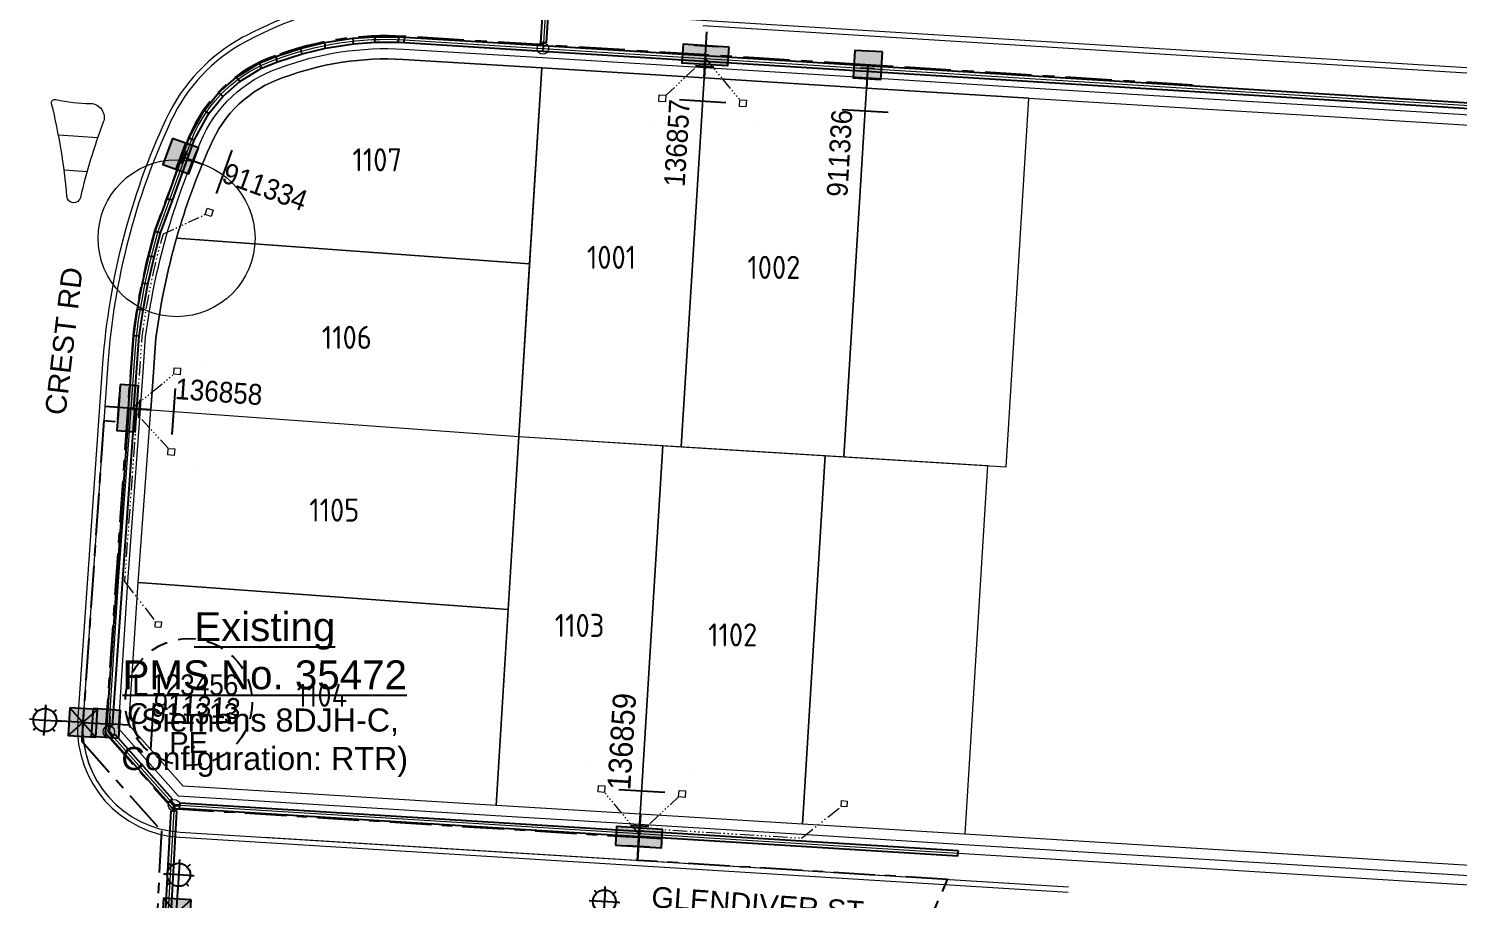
# Model space of a CAD drawing. Header units: metres. Extents: x 294745 to 296284, y 6233060 to 6235519.
# Drawn here: x 295331.7 to 295455.6, y 6233991.1 to 6234066.5 of the extents above; entities that cross this region are included whole.
import ezdxf
from ezdxf.enums import TextEntityAlignment as Align

# ---------------------------------------------------------------- set-up
doc = ezdxf.new("R2010")
doc.units = ezdxf.units.M
for name, pattern in [('Cable Exist UG', [7, 4, -1, 1, -1]), ('Dash', [5, 3, -2]), ('DASHED', [19.05, 12.7, -6.35]), ('PHANTOMX2', [5.6, 2.5, -0.5, 0.15, -0.5, 0.15, -0.5, 0.15, -0.5, 0.15, -0.5])]:
    doc.linetypes.add(name, pattern=pattern)
doc.layers.get('0').update_dxf_attribs({"color": 6})
doc.layers.get('Defpoints').update_dxf_attribs({"color": 250})
doc.layers.add('. Const Lines _SP', color=251, linetype='Continuous', lineweight=0, plot=False)
doc.layers.add('. Const Lines Circles _SP', color=251, linetype='Continuous', lineweight=0, plot=False)
doc.layers.add('. Const Trench (GIS)', color=7, linetype='Continuous', lineweight=0, true_color=0x990099, plot=False, transparency=0.3)
for name, color, linetype, lineweight in [('_User_HV_Final', 1, 'Continuous', 25), ('_User_LV_Exist', 5, 'Continuous', 25), ('_User_LV_Final', 5, 'Continuous', 25), ('Cadastre Land Parcels_SP_EXT', 118, 'Continuous', 15), ('Cadastre Lot Numbers_SP_EXT', 118, 'Continuous', 15), ('Cadastre Road Names_SP_HV_LV_SL_EXT', 211, 'Continuous', 15), ('Services_SP_EXT', 42, 'PHANTOMX2', 20), ('Services_SP_NEW', 2, 'PHANTOMX2', 20)]:
    doc.layers.add(name, color=color, linetype=linetype, lineweight=lineweight)
for name, color, linetype in [('Duct_SP_EXT', 30, 'Continuous'), ('Equip_SP_SL_EXT', 7, 'Continuous'), ('SupportsUG_SP_LV_EXT', 7, 'Continuous'), ('SupportsUG_SP_LV_SL_EXT', 7, 'Continuous'), ('UG_Details_SP_MISC', 7, 'Continuous')]:
    doc.layers.add(name, color=color, linetype=linetype)
doc.layers.add('Kerb_SP_Existing', color=254, linetype='Continuous', lineweight=13, transparency=0.5)
doc.styles.add('COLUMN_LABEL', font='arial.ttf', dxfattribs={"height": 2})
doc.styles.add('LotNum', font='isocp.shx')
doc.styles.add('POLE_LABEL', font='arial.ttf', dxfattribs={"height": 2})
doc.styles.get("Standard").update_dxf_attribs({"font": 'arial.ttf'})

# ---------------------------------------------------------------- blocks, each defined once
blk = doc.blocks.new('*U182')
at = {"linetype": 'Continuous'}
h = blk.add_hatch(color=256, dxfattribs=at)
h.dxf.hatch_style = 1
h.paths.add_polyline_path([(5.2, 1.2), (2.8, 1.2), (2.8, -1.2), (5.2, -1.2)])
h = blk.add_hatch(color=256)
h.dxf.hatch_style = 1
h.paths.add_polyline_path([(5.2, 1.2), (2.8, -1.2), (2.8, 1.2)])
for p, q in [((7.3, 1.33), (7.3, 1)), ((5.2, 1.2), (2.8, -1.2)), ((2.8, 1.2), (5.2, -1.2)), ((6.36, 0.94), (6.6, 0.7)), ((8.24, 0.94), (8, 0.7)), ((4, 0), (6.3, 0)), ((6.36, -0.94), (6.6, -0.7)), ((7.3, -1), (7.3, -1.33)), ((8.24, -0.94), (8, -0.7)), ((8.3, 0), (8.63, 0))]:
    blk.add_line(p, q)
blk.add_line((8.3, 0), (5.75, 0), dxfattribs=at)
at = {"linetype": 'Continuous', "flags": 128}
blk.add_lwpolyline([(7.3, -1.24), (7.3, 1.24)], dxfattribs=at)
blk.add_lwpolyline([(5.2, -1.2), (5.2, 1.2), (2.8, 1.2), (2.8, -1.2)], close=True)
blk.add_circle((7.3, 0), 0.996)
at = {"layer": 'Defpoints', "transparency": 33554559}
for p, q in [((4, -1.2), (4, 1.2)), ((4, 0), (2, 0))]:
    blk.add_line(p, q, dxfattribs=at)
blk = doc.blocks.new('*U183')
at = {"linetype": 'Continuous'}
h = blk.add_hatch(color=256, dxfattribs=at)
h.dxf.hatch_style = 1
h.paths.add_polyline_path([(5.21, 1.21), (2.81, 1.21), (2.81, -1.19), (5.21, -1.19)])
h = blk.add_hatch(color=256)
h.dxf.hatch_style = 1
h.paths.add_polyline_path([(5.21, 1.21), (2.81, -1.19), (2.81, 1.21)])
for p, q in [((7.31, 1.34), (7.31, 1.01)), ((5.21, 1.21), (2.81, -1.19)), ((2.81, 1.21), (5.21, -1.19)), ((4.01, 0.01), (6.32, 0.01)), ((6.38, 0.95), (6.61, 0.71)), ((8.25, 0.95), (8.02, 0.71)), ((8.31, 0.01), (8.64, 0.01)), ((6.38, -0.93), (6.61, -0.69)), ((7.31, -0.98), (7.31, -1.32)), ((8.25, -0.93), (8.02, -0.69))]:
    blk.add_line(p, q)
blk.add_line((8.31, 0.01), (5.77, 0.01), dxfattribs=at)
at = {"linetype": 'Continuous', "flags": 128}
blk.add_lwpolyline([(7.31, -1.23), (7.31, 1.26)], dxfattribs=at)
blk.add_lwpolyline([(5.21, -1.19), (5.21, 1.21), (2.81, 1.21), (2.81, -1.19)], close=True)
blk.add_circle((7.31, 0.01), 0.996)
at = {"layer": 'Defpoints', "transparency": 33554559}
for p, q in [((4.01, 0.01), (2.01, 0.01)), ((4.01, -1.19), (4.01, 1.21))]:
    blk.add_line(p, q, dxfattribs=at)
blk = doc.blocks.new('*U148')
at = {"linetype": 'Dash', "ltscale": 0.5}
blk.add_circle((0, 0), 5.5, dxfattribs=at)
at = {"char_height": 1.8, "attachment_point": 6, "line_spacing_factor": 0.85}
for s, insert in [('L', (-3.5, 1.5)), ('C', (-3.5, -1))]:
    blk.add_mtext(s, dxfattribs=dict(at, insert=insert))
at = {"insert": (0, -2.6), "char_height": 1.8, "attachment_point": 2}
blk.add_mtext('PE', dxfattribs=at)
blk.add_mtext('PE', dxfattribs=at)
at = {"width": 0.9}
for tag, p in [('SNUMBER', (-3.25, 1.5)), ('CNUMBER', (-3.25, -1))]:
    blk.add_attdef(tag, text='', height=1.8, dxfattribs=at).set_placement(p, align=Align.MIDDLE_LEFT)
at = {"flags": 1}
blk.add_attdef('Z', (0, 0), '', height=0.2, dxfattribs=at)
blk = doc.blocks.new('*U184')
at = {"linetype": 'Continuous'}
h = blk.add_hatch(color=256, dxfattribs=at)
h.dxf.hatch_style = 1
h.paths.add_polyline_path([(5.16, 1.19), (2.76, 1.19), (2.76, -1.21), (5.16, -1.21)])
h = blk.add_hatch(color=256)
h.dxf.hatch_style = 1
h.paths.add_polyline_path([(5.16, 1.19), (2.76, -1.21), (2.76, 1.19)])
for p, q in [((7.26, 1.31), (7.26, 0.98)), ((5.16, 1.19), (2.76, -1.21)), ((2.76, 1.19), (5.16, -1.21)), ((6.32, 0.92), (6.55, 0.69)), ((8.19, 0.92), (7.96, 0.69)), ((3.96, -0.01), (6.26, -0.01)), ((6.32, -0.95), (6.55, -0.72)), ((7.26, -1.01), (7.26, -1.34)), ((8.19, -0.95), (7.96, -0.72)), ((8.25, -0.01), (8.58, -0.01))]:
    blk.add_line(p, q)
blk.add_line((8.25, -0.01), (5.71, -0.01), dxfattribs=at)
blk.add_lwpolyline([(5.16, -1.21), (5.16, 1.19), (2.76, 1.19), (2.76, -1.21)], close=True)
at = {"linetype": 'Continuous', "flags": 128}
blk.add_lwpolyline([(7.26, -1.26), (7.26, 1.23)], dxfattribs=at)
blk.add_circle((7.26, -0.01), 0.996)
at = {"layer": 'Defpoints', "transparency": 33554559}
for p, q in [((3.96, -1.21), (3.96, 1.19)), ((3.96, -0.01), (1.96, -0.01))]:
    blk.add_line(p, q, dxfattribs=at)
blk = doc.blocks.new('*U76')
at = {"layer": 'SupportsUG_SP_LV_EXT', "linetype": 'Continuous'}
h = blk.add_hatch(color=256, dxfattribs=at)
h.dxf.hatch_style = 1
h.paths.add_polyline_path([(-0.8, 0), (-0.8, 2), (0.8, 2), (0.8, 0)])
h = blk.add_hatch(color=256, dxfattribs=at)
h.dxf.hatch_style = 1
h.paths.add_polyline_path([(-0.8, -2), (-0.8, 0), (0.8, 0), (0.8, -2)])
blk.add_lwpolyline([(-0.8, 2), (-0.8, -1), (-0.8, 1), (-0.8, -2), (0.8, -2), (0.8, 2)], close=True)
at = {"layer": 'Defpoints'}
for p, q in [((4, -2), (4, 2)), ((2, 0), (-2, 0)), ((0, 0), (2, 0)), ((1, 0.8), (1, -0.8))]:
    blk.add_line(p, q, dxfattribs=at)
at = {"layer": 'Defpoints', "flags": 128}
for points in [[(6, 4.5), (6, 4.5)], [(6, -4.5), (6, -4.5)]]:
    blk.add_lwpolyline(points, dxfattribs=at)
at = {"width": 0.9}
blk.add_attdef('ASSET_NUM', text='', height=1.8, rotation=360, dxfattribs=at).set_placement((4, 2), align=Align.MIDDLE_LEFT)
for tag, flags, p in [('OWNED_BY', 9, (-0.2, 0)), ('STREETNAME', 9, (-0.18, 0)), ('SUBURB', 1, (-0.16, 0)), ('PARENT', 9, (-0.14, 0)), ('NOTES', 9, (-0.13, 0)), ('LOCATION', 9, (-0.11, 0)), ('LEGEND', 9, (-0.09, 0)), ('SUPPORT_TYPE', 9, (-0.07, 0)), ('USAGE', 9, (-0.06, 0)), ('STATE', 9, (-0.03, 0))]:
    blk.add_attdef(tag, text='', height=0.01, rotation=270, dxfattribs=dict(flags=flags)).set_placement(p, align=Align.CENTER)
blk = doc.blocks.new('*U135')
at = {"layer": 'Defpoints'}
blk.add_line((1.98125, 0), (0.28125, 0), dxfattribs=at)
at = {"layer": 'Services_SP_EXT', "linetype": 'Continuous', "ltscale": 0.4}
for points in [[(3.7, 3.78125), (4.2625, 3.78125), (4.2625, 3.21875), (3.7, 3.21875)], [(3.7, -3.21875), (4.2625, -3.21875), (4.2625, -3.78125), (3.7, -3.78125)]]:
    blk.add_lwpolyline(points, close=True, dxfattribs=at)
at = {"layer": 'Services_SP_EXT', "ltscale": 0.4}
for points in [[(0.28125, 0), (3.7, 3.2)], [(3.7, -3.2), (0.28125, 0)]]:
    blk.add_lwpolyline(points, dxfattribs=at)
blk = doc.blocks.new('*U121')
blk.add_hatch(color=256).paths.add_polyline_path([(1.2, 1.2), (-1.2, 1.2), (-1.2, -1.2), (1.2, -1.2)])
blk.add_lwpolyline([(-1.2, 1.2), (-1.2, -1.2), (1.2, -1.2), (1.2, 1.2)], close=True)
at = {"layer": 'Defpoints', "flags": 128}
for points in [[(4, 2), (4, -2)], [(0, 1.2), (0, -1.2)], [(0, 0), (2, 0)], [(0.3, 0.6), (0.3, -0.6)]]:
    blk.add_lwpolyline(points, dxfattribs=at)
at = {"style": 'COLUMN_LABEL', "width": 0.9, "flags": 8}
blk.add_attdef('ASSET_NUM', text='', height=1.8, rotation=360, dxfattribs=at).set_placement((4, 2), align=Align.MIDDLE_LEFT)
at = {"flags": 1}
blk.add_attdef('Z', (-2.35, -1.81), '', height=0.2, rotation=270, dxfattribs=at)
at = {"flags": 9}
for tag, p in [('NOTES', (-2, -1.81)), ('SUBURB', (-1.8, -1.81)), ('STREETNAME', (-1.6, -1.81)), ('LOCATION', (-1.4, -1.81)), ('LEGEND', (-1.2, -1.81)), ('USAGE', (-1, -1.81)), ('STATE', (-0.8, -1.81)), ('OWNED_BY', (-0.6, -1.81)), ('COLUMN_TYPE', (-0.4, -1.81))]:
    blk.add_attdef(tag, text='', height=0.2, rotation=270, dxfattribs=at).set_placement(p, align=Align.MIDDLE_LEFT)
for tag, style, p in [('STREET_CODE', 'COLUMN_LABEL', (-0.2, -1.81)), ('STRUCTURE_PLANT_NUMBER', 'POLE_LABEL', (0.03, -1.81))]:
    blk.add_attdef(tag, text='', height=0.2, rotation=270, dxfattribs=dict(at, style=style)).set_placement(p, align=Align.MIDDLE_LEFT)
blk = doc.blocks.new('*U113')
at = {"layer": 'SupportsUG_SP_LV_EXT', "linetype": 'Continuous'}
h = blk.add_hatch(color=256, dxfattribs=at)
h.dxf.hatch_style = 1
h.paths.add_polyline_path([(-0.01, -0.8), (-2.01, -0.78), (-1.99, 0.82), (0.01, 0.8)])
h = blk.add_hatch(color=256, dxfattribs=at)
h.dxf.hatch_style = 1
h.paths.add_polyline_path([(1.99, -0.82), (-0.01, -0.8), (0.01, 0.8), (2.01, 0.78)])
blk.add_lwpolyline([(-2.01, -0.78), (0.99, -0.81), (-1.01, -0.79), (1.99, -0.82), (2.01, 0.78), (-1.99, 0.82)], close=True)
at = {"layer": 'Defpoints'}
for p, q in [((2.04, 3.98), (-1.96, 4.02)), ((0.02, 2), (-0.02, -2)), ((0, 0), (0.02, 2)), ((-0.79, 1.01), (0.81, 0.99))]:
    blk.add_line(p, q, dxfattribs=at)
at = {"layer": 'Defpoints', "flags": 128}
for points in [[(-4.43, 6.05), (-4.43, 6.05)], [(4.56, 5.95), (4.56, 5.95)]]:
    blk.add_lwpolyline(points, dxfattribs=at)
at = {"width": 0.9}
blk.add_attdef('ASSET_NUM', text='', height=1.8, rotation=360, dxfattribs=at).set_placement((4, 2), align=Align.MIDDLE_LEFT)
for tag, flags, p in [('OWNED_BY', 9, (-0.2, 0)), ('STREETNAME', 9, (-0.18, 0)), ('SUBURB', 1, (-0.16, 0)), ('PARENT', 9, (-0.14, 0)), ('NOTES', 9, (-0.13, 0)), ('LOCATION', 9, (-0.11, 0)), ('LEGEND', 9, (-0.09, 0)), ('SUPPORT_TYPE', 9, (-0.07, 0)), ('USAGE', 9, (-0.06, 0)), ('STATE', 9, (-0.03, 0))]:
    blk.add_attdef(tag, text='', height=0.01, rotation=270, dxfattribs=dict(flags=flags)).set_placement(p, align=Align.CENTER)
blk = doc.blocks.new('*U114')
at = {"layer": 'Services_SP_EXT', "ltscale": 0.4}
blk.add_lwpolyline([(0, 0), (-2.8, -2.81)], dxfattribs=at)
at = {"layer": 'Services_SP_EXT', "linetype": 'Continuous', "ltscale": 0.4}
blk.add_lwpolyline([(-2.79, -3.39), (-3.36, -3.41), (-3.38, -2.85), (-2.82, -2.83)], close=True, dxfattribs=at)
blk = doc.blocks.new('*U143')
at = {"layer": 'Services_SP_EXT', "ltscale": 0.5}
blk.add_lwpolyline([(0.8, 0), (0.8, -15)], dxfattribs=at)
at = {"layer": 'Services_SP_EXT', "ltscale": 0.5, "flags": 128}
blk.add_lwpolyline([(0.8, -15), (3.7, -18.2)], dxfattribs=at)
at = {"layer": 'Services_SP_EXT', "ltscale": 0.5}
blk.add_lwpolyline([(4.25, -18.25), (4.25, -18.75), (3.75, -18.75), (3.75, -18.25)], close=True, dxfattribs=at)
blk = doc.blocks.new('PILLAR_EXT')
at = {"layer": 'SupportsUG_SP_LV_EXT', "linetype": 'Continuous'}
h = blk.add_hatch(color=256, dxfattribs=at)
h.dxf.hatch_style = 1
h.paths.add_polyline_path([(-0.8, 0), (-0.8, 2), (0.8, 2), (0.8, 0)])
h = blk.add_hatch(color=256, dxfattribs=at)
h.dxf.hatch_style = 1
h.paths.add_polyline_path([(-0.8, -2), (-0.8, 0), (0.8, 0), (0.8, -2)])
blk.add_lwpolyline([(-0.8, 2), (-0.8, -1), (-0.8, 1), (-0.8, -2), (0.8, -2), (0.8, 2)], close=True)
at = {"layer": 'Defpoints'}
for p, q in [((4, -2), (4, 2)), ((2, 0), (-2, 0)), ((0, 0), (2, 0)), ((1, 0.8), (1, -0.8))]:
    blk.add_line(p, q, dxfattribs=at)
at = {"layer": 'Defpoints', "flags": 128}
for points in [[(6, 4.5), (6, 4.5)], [(6, -4.5), (6, -4.5)]]:
    blk.add_lwpolyline(points, dxfattribs=at)
at = {"width": 0.9}
blk.add_attdef('ASSET_NUM', text='', height=1.8, rotation=360, dxfattribs=at).set_placement((4, 2), align=Align.MIDDLE_LEFT)
for tag, flags, p in [('OWNED_BY', 9, (-0.2, 0)), ('STREETNAME', 9, (-0.18, 0)), ('SUBURB', 1, (-0.16, 0)), ('PARENT', 9, (-0.14, 0)), ('NOTES', 9, (-0.13, 0)), ('LOCATION', 9, (-0.11, 0)), ('LEGEND', 9, (-0.09, 0)), ('SUPPORT_TYPE', 9, (-0.07, 0)), ('USAGE', 9, (-0.06, 0)), ('STATE', 9, (-0.03, 0))]:
    blk.add_attdef(tag, text='', height=0.01, rotation=270, dxfattribs=dict(flags=flags)).set_placement(p, align=Align.CENTER)
blk = doc.blocks.new('*U136')
at = {"layer": 'Defpoints'}
blk.add_line((1.98125, 0), (0.28125, 0), dxfattribs=at)
at = {"layer": 'Services_SP_EXT', "linetype": 'Continuous', "ltscale": 0.4}
for points in [[(3.7, 3.78125), (4.2625, 3.78125), (4.2625, 3.21875), (3.7, 3.21875)], [(3.7, -3.21875), (4.2625, -3.21875), (4.2625, -3.78125), (3.7, -3.78125)]]:
    blk.add_lwpolyline(points, close=True, dxfattribs=at)
at = {"layer": 'Services_SP_EXT', "ltscale": 0.4}
for points in [[(0.28125, 0), (3.7, 3.2)], [(3.7, -3.2), (0.28125, 0)]]:
    blk.add_lwpolyline(points, dxfattribs=at)
blk = doc.blocks.new('*U144')
at = {"layer": 'Services_SP_EXT', "ltscale": 0.5}
blk.add_lwpolyline([(0.8, 0), (0.8, -14.08)], dxfattribs=at)
at = {"layer": 'Services_SP_EXT', "ltscale": 0.5, "flags": 128}
blk.add_lwpolyline([(0.8, -14.08), (3.7, -17.28)], dxfattribs=at)
at = {"layer": 'Services_SP_EXT', "ltscale": 0.5}
blk.add_lwpolyline([(4.25, -17.33), (4.25, -17.83), (3.75, -17.83), (3.75, -17.33)], close=True, dxfattribs=at)

msp = doc.modelspace()

# ---------------------------------------------------------------- linework, layer by layer
at = {"layer": '. Const Lines _SP', "linetype": 'Continuous', "lineweight": 0, "flags": 128}
for points in [[(295377.2529, 6234081.0541), (295376.2485, 6234064.7849)], [(295346.7227, 6234054.7654), (295344.9341, 6234055.4173)], [(295344.2652, 6233999.2313), (295343.6247, 6233987.6488)]]:
    msp.add_lwpolyline(points, dxfattribs=at)
msp.add_lwpolyline([(295466.9104, 6233993.3629), (295452.8372, 6233994.2317), (295439.8619, 6233995.0328), (295426.8866, 6233995.8338), (295412.8134, 6233996.7026), (295412.8134, 6233996.7026), (295398.7402, 6233997.5715), (295384.6669, 6233998.4403), (295372.1907, 6233999.2105), (295345.07, 6234000.8849), (295340.3598, 6234006.1851), (295341.1602, 6234018.5066), (295342.2465, 6234033.4672), (295342.5134, 6234037.1426), (295342.7001, 6234039.7132, -0.03712467), (295344.4848, 6234048.3442, -0.03571411), (295347.3886, 6234056.3111, -0.21736601), (295353.7302, 6234062.2525, -0.104176), (295364.123, 6234063.8302), (295376.1343, 6234063.0887), (295376.1343, 6234063.0887), (295390.2075, 6234062.2199), (295404.2807, 6234061.3512), (295418.3539, 6234060.4824), (295432.4271, 6234059.6136), (295445.4024, 6234058.8126), (295458.3777, 6234058.0115)], format="xyb", dxfattribs=at)
at = {"layer": '. Const Lines Circles _SP', "lineweight": 0}
for centre, radius in [((295376.239, 6234064.7855), 0.5), ((295344.4848, 6234048.3442), 6.8), ((295338.6174, 6234005.5867), 0.5), ((295344.2652, 6233999.2313), 0.5)]:
    msp.add_circle(centre, radius, dxfattribs=at)
at = {"layer": '. Const Trench (GIS)', "linetype": 'Continuous', "lineweight": 0, "flags": 128}
for points in [[(295466.8056, 6233991.6661), (295452.7324, 6233992.535), (295439.7571, 6233993.336), (295426.7818, 6233994.1371), (295412.7086, 6233995.0059), (295398.6354, 6233995.8747), (295384.5622, 6233996.7435), (295372.086, 6233997.5138), (295344.2652, 6233999.2313), (295338.6174, 6234005.5867), (295339.4642, 6234018.6233), (295340.551, 6234033.5904), (295340.8179, 6234037.2657), (295341.008, 6234039.8845, -0.03757562), (295342.8669, 6234048.8697), (295345.8027, 6234056.9243, -0.21750649), (295353.1602, 6234063.8543, -0.10395479), (295364.2238, 6234065.5272), (295376.239, 6234064.7855), (295390.3122, 6234063.9167), (295404.3855, 6234063.048), (295418.4587, 6234062.1792), (295432.5319, 6234061.3104), (295445.5072, 6234060.5093), (295458.4825, 6234059.7083)], [(295466.8549, 6233992.4646), (295452.7817, 6233993.3334), (295439.8064, 6233994.1345), (295426.8311, 6233994.9355), (295412.7579, 6233995.8044), (295398.6847, 6233996.6732), (295384.6115, 6233997.542), (295372.1352, 6233998.3122), (295344.6439, 6234000.0095), (295339.4373, 6234005.8683), (295340.2623, 6234018.5684), (295341.3489, 6234033.5324), (295341.6158, 6234037.2077), (295341.8043, 6234039.8039, -0.03723191), (295343.6194, 6234048.5913, -0.03565718), (295346.5615, 6234056.6664, -0.21668776), (295353.4286, 6234063.1006, -0.10405381), (295364.1764, 6234064.7286), (295376.1897, 6234063.987), (295390.2629, 6234063.1182), (295404.3362, 6234062.2495), (295418.4094, 6234061.3807), (295432.4826, 6234060.5119), (295445.4579, 6234059.7109), (295458.4332, 6234058.9098)]]:
    msp.add_lwpolyline(points, format="xyb", dxfattribs=at)
at = {"layer": '_User_LV_Exist', "linetype": 'Cable Exist UG', "ltscale": 0.9}
for points in [[(295340.7094, 6234039.9146), (295340.2518, 6234033.612), (295338.3098, 6234005.4815), (295344.1193, 6233998.9397), (295384.5437, 6233996.4441)], [(295339.1639, 6234032.4377), (295338.1666, 6234032.51), (295336.3661, 6234006.4122), (295336.2826, 6234004.9079), (295336.2599, 6234004.7779), (295343.1721, 6233996.9944), (295342.8118, 6233990.0033), (295344.4721, 6233989.9008)], [(295408.4026, 6233985.954), (295411.3007, 6233992.7884), (295384.4389, 6233994.4468), (295384.5621, 6233996.443)]]:
    msp.add_lwpolyline(points, dxfattribs=at)
at = {"layer": '_User_LV_Final', "linetype": 'Cable Exist UG'}
msp.add_lwpolyline([(295390.3307, 6234064.2161), (295364.2416, 6234065.8266, 0.10391975), (295353.0595, 6234064.137, 0.21753011), (295345.5227, 6234057.0323), (295342.5814, 6234048.9625, 0.03765326), (295340.7094, 6234039.9146)], format="xyb", dxfattribs=at)
msp.add_lwpolyline([(295432.5504, 6234061.6098), (295390.3307, 6234064.2161)], dxfattribs=at)
at = {"layer": 'Cadastre Land Parcels_SP_EXT', "linetype": 'Continuous', "flags": 128}
for points in [[(295376.1343, 6234063.0887), (295364.123, 6234063.8302, 0.104176), (295353.7302, 6234062.2525, 0.21736601), (295347.3886, 6234056.3111, 0.03571411), (295344.4848, 6234048.3442), (295375.0868, 6234046.1221)], [(295375.0868, 6234046.1221), (295344.4848, 6234048.3442, 0.03712467), (295342.7001, 6234039.7132), (295342.5134, 6234037.1426), (295342.2465, 6234033.4672), (295374.1625, 6234031.1497)]]:
    msp.add_lwpolyline(points, format="xyb", close=True, dxfattribs=at)
for points in [[(295390.2075, 6234062.2199), (295376.1343, 6234063.0887), (295374.1625, 6234031.1497), (295388.2357, 6234030.2809)], [(295404.2807, 6234061.3512), (295390.2075, 6234062.2199), (295388.2357, 6234030.2809), (295402.3089, 6234029.4121)], [(295418.3539, 6234060.4824), (295418.3539, 6234060.4824), (295404.2807, 6234061.3512), (295402.3089, 6234029.4121), (295416.3821, 6234028.5433)], [(295342.2465, 6234033.4672), (295374.1625, 6234031.1497), (295373.2382, 6234016.1773), (295341.1602, 6234018.5066)], [(295374.1625, 6234031.1497), (295386.6387, 6234030.3795), (295384.6669, 6233998.4403), (295372.1907, 6233999.2105)], [(295386.6387, 6234030.3795), (295400.712, 6234029.5107), (295398.7402, 6233997.5715), (295384.6669, 6233998.4403)], [(295400.712, 6234029.5107), (295414.7852, 6234028.6418), (295412.8134, 6233996.7026), (295398.7402, 6233997.5715)], [(295341.1602, 6234018.5066), (295373.2382, 6234016.1773), (295372.1907, 6233999.2105), (295345.07, 6234000.8849), (295340.3598, 6234006.1851)]]:
    msp.add_lwpolyline(points, close=True, dxfattribs=at)
at = {"layer": 'Defpoints', "linetype": 'Continuous', "flags": 128}
for points in [[(295384.439, 6233994.4479), (295384.6854, 6233998.4403)], [(295386.5584, 6233996.3209), (295382.566, 6233996.5673)]]:
    msp.add_lwpolyline(points, dxfattribs=at)
at = {"layer": 'Duct_SP_EXT'}
for p, q in [((295377.0076, 6234080.6297), (295376.0398, 6234065.299)), ((295377.4867, 6234080.5995), (295376.5189, 6234065.2687)), ((295355.228, 6234064.7828), (295357.3013, 6234065.2811)), ((295357.3013, 6234065.2811), (295359.7597, 6234065.6568)), ((295357.3013, 6234065.2811), (295357.3475, 6234065.0454)), ((295357.3938, 6234064.8096), (295357.3475, 6234065.0454)), ((295357.3938, 6234064.8096), (295359.8132, 6234065.1794)), ((295359.7597, 6234065.6568), (295361.6715, 6234065.7934)), ((295359.7597, 6234065.6568), (295359.7864, 6234065.4181)), ((295359.8132, 6234065.1794), (295359.7864, 6234065.4181)), ((295359.8132, 6234065.1794), (295361.6883, 6234065.3134)), ((295361.6715, 6234065.7934), (295363.7289, 6234065.7912)), ((295361.6715, 6234065.7934), (295361.6799, 6234065.5534)), ((295361.6883, 6234065.3134), (295361.6799, 6234065.5534)), ((295361.6883, 6234065.3134), (295363.7172, 6234065.3112)), ((295363.7172, 6234065.3112), (295363.723, 6234065.5512)), ((295363.7172, 6234065.3112), (295364.2107, 6234065.2875)), ((295363.7289, 6234065.7912), (295363.723, 6234065.5512)), ((295363.7289, 6234065.7912), (295364.237, 6234065.7668)), ((295364.2107, 6234065.2875), (295364.2238, 6234065.5272)), ((295364.2107, 6234065.2875), (295376.2337, 6234064.5453)), ((295364.237, 6234065.7668), (295364.2238, 6234065.5272)), ((295364.237, 6234065.7668), (295376.2633, 6234065.0244)), ((295376.0398, 6234065.299), (295376.2793, 6234065.2838)), ((295376.2633, 6234065.0244), (295376.2485, 6234064.7849)), ((295376.2633, 6234065.0244), (295472.5748, 6234059.0788)), ((295376.5189, 6234065.2687), (295376.2793, 6234065.2838)), ((295351.6431, 6234063.4906), (295353.0772, 6234064.0797)), ((295353.0772, 6234064.0797), (295355.228, 6234064.7828)), ((295353.0772, 6234064.0797), (295353.1602, 6234063.8543)), ((295353.2432, 6234063.629), (295353.1602, 6234063.8543)), ((295353.2432, 6234063.629), (295355.3588, 6234064.3206)), ((295355.228, 6234064.7828), (295355.2934, 6234064.5517)), ((295355.3588, 6234064.3206), (295355.2934, 6234064.5517)), ((295355.3588, 6234064.3206), (295357.3938, 6234064.8096)), ((295376.2337, 6234064.5453), (295376.2485, 6234064.7849)), ((295376.2337, 6234064.5453), (295472.5366, 6234058.6002)), ((295349.6709, 6234062.2931), (295351.6431, 6234063.4906)), ((295349.956, 6234061.9046), (295351.8602, 6234063.0609)), ((295351.6431, 6234063.4906), (295351.7517, 6234063.2757)), ((295351.8602, 6234063.0609), (295351.7517, 6234063.2757)), ((295351.8602, 6234063.0609), (295353.2432, 6234063.629)), ((295348.1499, 6234060.9574), (295349.6709, 6234062.2931)), ((295348.496, 6234060.6225), (295349.956, 6234061.9046)), ((295349.6709, 6234062.2931), (295349.8134, 6234062.0988)), ((295349.956, 6234061.9046), (295349.8134, 6234062.0988)), ((295346.8754, 6234059.4059), (295348.1499, 6234060.9574)), ((295347.2754, 6234059.1367), (295348.496, 6234060.6225)), ((295348.1499, 6234060.9574), (295348.3229, 6234060.7899)), ((295348.496, 6234060.6225), (295348.3229, 6234060.7899)), ((295345.5832, 6234057.0232), (295346.8754, 6234059.4059)), ((295346.0221, 6234056.8255), (295347.2754, 6234059.1367)), ((295346.8754, 6234059.4059), (295347.0754, 6234059.2713)), ((295347.2754, 6234059.1367), (295347.0754, 6234059.2713)), ((295345.0993, 6234055.6953), (295345.5832, 6234057.0232)), ((295345.5502, 6234055.5309), (295346.0221, 6234056.8255)), ((295345.5832, 6234057.0232), (295345.8027, 6234056.9243)), ((295346.0221, 6234056.8255), (295345.8027, 6234056.9243)), ((295343.6685, 6234051.7699), (295345.0993, 6234055.6953)), ((295344.1195, 6234051.6056), (295345.5502, 6234055.5309)), ((295345.0993, 6234055.6953), (295345.3247, 6234055.6131)), ((295345.5502, 6234055.5309), (295345.3247, 6234055.6131)), ((295342.6378, 6234048.942), (295343.6685, 6234051.7699)), ((295343.096, 6234048.7975), (295344.1195, 6234051.6056)), ((295343.6685, 6234051.7699), (295343.894, 6234051.6878)), ((295344.1195, 6234051.6056), (295343.894, 6234051.6878)), ((295342.0689, 6234046.814), (295342.6378, 6234048.942)), ((295342.6378, 6234048.942), (295342.8669, 6234048.8697)), ((295343.096, 6234048.7975), (295342.8669, 6234048.8697)), ((295342.535, 6234046.6988), (295343.096, 6234048.7975)), ((295341.5336, 6234044.4608), (295342.0689, 6234046.814)), ((295342.0037, 6234044.3633), (295342.535, 6234046.6988)), ((295342.0689, 6234046.814), (295342.3019, 6234046.7564)), ((295342.535, 6234046.6988), (295342.3019, 6234046.7564)), ((295341.1098, 6234042.1995), (295341.5336, 6234044.4608)), ((295341.5336, 6234044.4608), (295341.7687, 6234044.412)), ((295341.5833, 6234042.12), (295342.0037, 6234044.3633)), ((295342.0037, 6234044.3633), (295341.7687, 6234044.412)), ((295340.7693, 6234039.9108), (295341.1098, 6234042.1995)), ((295341.1098, 6234042.1995), (295341.3466, 6234042.1597)), ((295341.2467, 6234039.8581), (295341.5833, 6234042.12)), ((295341.5833, 6234042.12), (295341.3466, 6234042.1597)), ((295340.3116, 6234033.6077), (295340.7693, 6234039.9108)), ((295340.7693, 6234039.9108), (295341.008, 6234039.8845)), ((295340.7904, 6234033.573), (295341.2467, 6234039.8581)), ((295341.2467, 6234039.8581), (295341.008, 6234039.8845)), ((295340.3527, 6234033.6043), (295338.4104, 6234006.1025)), ((295340.8315, 6234033.5705), (295338.8892, 6234006.0687)), ((295340.3116, 6234033.6077), (295340.551, 6234033.5904)), ((295340.3527, 6234033.6043), (295340.5921, 6234033.5874)), ((295340.7904, 6234033.573), (295340.551, 6234033.5904)), ((295340.8315, 6234033.5705), (295340.5921, 6234033.5874)), ((295338.4104, 6234006.1025), (295338.6498, 6234006.0856)), ((295338.8892, 6234006.0687), (295338.6498, 6234006.0856)), ((295338.7701, 6234005.0535), (295338.9495, 6234005.2129)), ((295338.7701, 6234005.0535), (295343.7536, 6233999.4456)), ((295339.1289, 6234005.3723), (295338.9495, 6234005.2129)), ((295339.1289, 6234005.3723), (295344.1124, 6233999.7645)), ((295343.7536, 6233999.4456), (295343.933, 6233999.6051)), ((295344.1124, 6233999.7645), (295343.933, 6233999.6051)), ((295344.779, 6233999.4401), (295344.7642, 6233999.2005)), ((295344.779, 6233999.4401), (295384.6094, 6233996.9811)), ((295343.9979, 6233998.7453), (295343.4127, 6233988.1612)), ((295344.4772, 6233998.7188), (295343.892, 6233988.1347)), ((295343.9979, 6233998.7453), (295344.2376, 6233998.7321)), ((295344.4772, 6233998.7188), (295344.2376, 6233998.7321)), ((295344.7494, 6233998.961), (295344.7642, 6233999.2005)), ((295344.7494, 6233998.961), (295384.5798, 6233996.502)), ((295384.577, 6233996.9831), (295384.5622, 6233996.7435)), ((295412.2243, 6233995.2762), (295384.577, 6233996.9831)), ((295384.6094, 6233996.9811), (295384.5946, 6233996.7415)), ((295384.5474, 6233996.504), (295384.5622, 6233996.7435)), ((295412.1948, 6233994.7971), (295384.5474, 6233996.504)), ((295384.5798, 6233996.502), (295384.5946, 6233996.7415)), ((295412.1948, 6233994.7971), (295412.2096, 6233995.0367)), ((295412.2243, 6233995.2762), (295412.2096, 6233995.0367))]:
    msp.add_line(p, q, dxfattribs=at)
at = {"layer": 'Kerb_SP_Existing'}
for p, q in [((295338.0775, 6234037.4985), (295335.912, 6234006.4267)), ((295338.5264, 6234037.4672), (295336.3609, 6234006.3954)), ((295352.0822, 6233996.4443), (295421.8092, 6233992.1397))]:
    msp.add_line(p, q, dxfattribs=at)
at = {"layer": 'Kerb_SP_Existing', "flags": 128}
for points in [[(295491.494, 6234024.4885), (295492.9516, 6234030.6407, 0.11249662), (295493.106, 6234048.6145, 0.23640336), (295484.4085, 6234059.3756, 0.09153178), (295463.1112, 6234064.6825), (295462.8949, 6234064.6959, 0.16227766), (295459.839, 6234063.8827, -0.16227766), (295456.7831, 6234063.0694), (295383.9109, 6234067.5682), (295383.8954, 6234067.5692, -0.16148235), (295380.9782, 6234068.7512), (295380.5423, 6234069.0828, 0.1342739), (295378.0455, 6234069.9342), (295371.588, 6234070.3328, 0.13579265), (295350.4808, 6234065.872), (295350.2395, 6234065.7442, 0.16094221), (295343.5902, 6234058.6886), (295343.5318, 6234058.5632, 0.09070869), (295338.0779, 6234037.5036)], [(295335.9166, 6234006.4314, 0.41334662), (295344.7681, 6233996.445)], [(295336.3659, 6234006.405, 0.41334662), (295344.7958, 6233996.8942, 0.41334662)]]:
    msp.add_lwpolyline(points, format="xyb", dxfattribs=at)
at = {"layer": 'Kerb_SP_Existing'}
for points in [[(295379.4387, 6234069.1636, 0.08056416), (295378.0178, 6234069.485), (295371.5603, 6234069.8837, 0.13578003), (295350.6897, 6234065.4734), (295350.4519, 6234065.3475, 0.1609041), (295343.9981, 6234058.4986), (295343.9399, 6234058.3736, 0.09072378), (295338.5264, 6234037.4672)], [(295491.0567, 6234024.5946), (295492.5137, 6234030.7444, 0.11249662), (295492.6664, 6234048.5183, 0.23640336), (295484.2222, 6234058.9659, 0.09153178), (295463.0835, 6234064.2334), (295462.8672, 6234064.2467, 0.16227766), (295460.0863, 6234063.5067, -0.16227766), (295456.7553, 6234062.6203), (295390.1098, 6234066.7347)], [(295336.1571, 6234051.8821, -0.8566166), (295334.9744, 6234051.9679, 0.04071462), (295333.6548, 6234059.9896, -0.55533694), (295334.0091, 6234060.3554, 0.04911969), (295337.0274, 6234060.0088, -0.51973491), (295338.1299, 6234058.3833, 0.03400925), (295336.1571, 6234051.8821)], [(295336.1571, 6234051.8821, -0.8566166), (295334.9744, 6234051.9679, 0.04071462), (295333.6548, 6234059.9896, -0.55533694), (295334.0091, 6234060.3554, 0.04911969), (295337.0274, 6234060.0088, -0.51973491), (295338.1299, 6234058.3833, 0.03400925), (295336.1571, 6234051.8821)], [(295336.3659, 6234006.405, 0.23478418), (295339.5039, 6233999.0346, 0.23478418)]]:
    msp.add_lwpolyline(points, format="xyb", dxfattribs=at)
for points in [[(295334.246, 6234057.3075), (295337.6492, 6234057.0604)], [(295334.246, 6234057.3075), (295337.6492, 6234057.0604)], [(295334.733, 6234054.2643), (295336.7277, 6234054.1194)], [(295334.733, 6234054.2643), (295336.7277, 6234054.1194)]]:
    msp.add_lwpolyline(points, dxfattribs=at)
at = {"layer": 'Kerb_SP_Existing', "flags": 128}
for points in [[(295344.7958, 6233996.8942), (295421.8092, 6233992.1397)], [(295344.7681, 6233996.445), (295421.7815, 6233991.6906)]]:
    msp.add_lwpolyline(points, dxfattribs=at)
at = {"layer": 'Services_SP_EXT', "ltscale": 0.5, "flags": 128}
msp.add_lwpolyline([(295341.0497, 6234033.5542), (295341.5057, 6234039.8341, -0.03741569), (295343.3408, 6234048.7083, -0.03741569)], format="xyb", dxfattribs=at)
at = {"layer": 'UG_Details_SP_MISC', "color": 7, "linetype": 'Cable Exist UG', "lineweight": 40, "flags": 128}
for points in [[(295338.6554, 6234006.0852), (295338.6174, 6234005.5867), (295338.9495, 6234005.2129)], [(295343.933, 6233999.6051), (295344.2652, 6233999.2313), (295344.2376, 6233998.7321)], [(295344.2684, 6233999.2311), (295344.7642, 6233999.2005)]]:
    msp.add_lwpolyline(points, dxfattribs=at)

# ---------------------------------------------------------------- block references
at = {"layer": '. Const Lines _SP', "linetype": 'Continuous', "rotation": 86.4672706931602}
for name in ['*U136', '*U144']:
    msp.add_blockref(name, (295384.5622, 6233996.4441), dxfattribs=at)
at = {"layer": '_User_LV_Exist', "linetype": 'DASHED'}
msp.add_blockref('*U148', (295345.5384, 6234008.1524), dxfattribs=at).add_auto_attribs({'SNUMBER': '123456', 'CNUMBER': '911313'})
at = {"layer": '_User_LV_Exist'}
for name, p, rotation in [('*U183', (295340.3652, 6234006.1658), 176.5690392244868), ('*U182', (295344.2256, 6233985.9084), 86.46727069818263), ('*U184', (295381.1076, 6233983.6315), 86.46727069844451)]:
    msp.add_blockref(name, p, dxfattribs=dict(at, rotation=rotation))
at = {"layer": 'Equip_SP_SL_EXT'}
ref = msp.add_blockref('*U121', (295404.3974, 6234063.3478), dxfattribs=dict(at, rotation=266.6561811123646))
ref.add_attrib('ASSET_NUM', '911336', dxfattribs={"layer": '0', "height": 1.8, "rotation": 266.656181, "style": 'COLUMN_LABEL', "text_generation_flag": 6, "width": 0.9}).set_placement((295402.1675, 6234059.4713), align=Align.MIDDLE_RIGHT)
ref = msp.add_blockref('*U121', (295344.8452, 6234055.4541), dxfattribs=dict(at, rotation=339.9741803370693))
ref.add_attrib('ASSET_NUM', '911334', dxfattribs={"layer": '0', "height": 1.8, "rotation": 339.97418, "style": 'COLUMN_LABEL', "width": 0.9}).set_placement((295348.6034, 6234054.0844), align=Align.MIDDLE_LEFT)
ref = msp.add_blockref('*U121', (295338.364, 6234006.3147), dxfattribs=dict(at, rotation=356.2833928921739))
ref.add_attrib('ASSET_NUM', '911313', dxfattribs={"layer": '0', "height": 1.8, "rotation": 356.283393, "style": 'COLUMN_LABEL', "width": 0.9}).set_placement((295342.4852, 6234008.0513), align=Align.MIDDLE_LEFT)
at = {"layer": 'Services_SP_EXT', "linetype": 'ByBlock'}
for p, rotation in [((295390.3307, 6234064.2163), 266.4672707347411), ((295340.3116, 6234033.6077), 355.8468588073366)]:
    msp.add_blockref('*U135', p, dxfattribs=dict(at, rotation=rotation))
at = {"layer": 'Services_SP_NEW', "linetype": 'ByBlock'}
for name, p, rotation in [('*U114', (295343.3408, 6234048.7083), 159.9258119563677), ('*U143', (295340.2518, 6234033.612), 355.8501171253725)]:
    msp.add_blockref(name, p, dxfattribs=dict(at, rotation=rotation))
at = {"layer": 'SupportsUG_SP_LV_EXT', "linetype": 'Continuous'}
ref = msp.add_blockref('*U76', (295390.3307, 6234064.2163), dxfattribs=dict(at, rotation=266.4672707347985))
ref.add_attrib('ASSET_NUM', '136857', dxfattribs={"layer": '0', "height": 1.8, "rotation": 266.467271, "text_generation_flag": 6, "width": 0.9}).set_placement((295388.0881, 6234060.3471), align=Align.MIDDLE_RIGHT)
ref = msp.add_blockref('*U113', (295340.2518, 6234033.6121), dxfattribs=dict(at, rotation=266.4672707347985))
ref.add_attrib('ASSET_NUM', '136858', dxfattribs={"layer": '0', "height": 1.8, "rotation": 355.846859, "width": 0.9}).set_placement((295344.3861, 6234035.3171), align=Align.MIDDLE_LEFT)
at = {"layer": 'SupportsUG_SP_LV_SL_EXT', "linetype": 'Continuous'}
ref = msp.add_blockref('PILLAR_EXT', (295384.5622, 6233996.4441), dxfattribs=dict(at, rotation=86.4672706931602))
ref.add_attrib('ASSET_NUM', '136859', dxfattribs={"layer": '0', "height": 2, "rotation": 86.467271, "width": 0.9}).set_placement((295382.8125, 6234000.5597), align=Align.MIDDLE_LEFT)

# ---------------------------------------------------------------- texts
at = {"layer": '_User_HV_Final', "insert": (295352.1266, 6234008.8014), "char_height": 3, "attachment_point": 5}
msp.add_mtext('{\\H0.83333x;\\LExisting\\PPMS No. 35472\\l\\P\\H0.8x;(Siemens 8DJH-C, \\PConfiguration: RTR)}', dxfattribs=at)
at = {"layer": 'Cadastre Lot Numbers_SP_EXT', "linetype": 'DASHED', "char_height": 2, "attachment_point": 5, "style": 'LotNum'}
for s, insert in [('1107', (295361.8736, 6234055.1359)), ('1001', (295382.185, 6234046.6848)), ('1002', (295396.2582, 6234045.816)), ('1106', (295359.2426, 6234039.7528)), ('1105', (295358.1563, 6234024.7922)), ('1103', (295379.4147, 6234014.795)), ('1102', (295392.6895, 6234013.9755)), ('1104', (295357.0842, 6234008.7439))]:
    msp.add_mtext(s, dxfattribs=dict(at, insert=insert))
at = {"layer": 'Cadastre Road Names_SP_HV_LV_SL_EXT'}
for s, rotation, p in [('CREST RD', 83.265536, (295334.8501, 6234032.9437)), ('GLENDIVER ST', 355.9956, (295385.5904, 6233990.387))]:
    msp.add_text(s, height=1.8, rotation=rotation, dxfattribs=at).set_placement(p)

doc.saveas('drawing.dxf')
